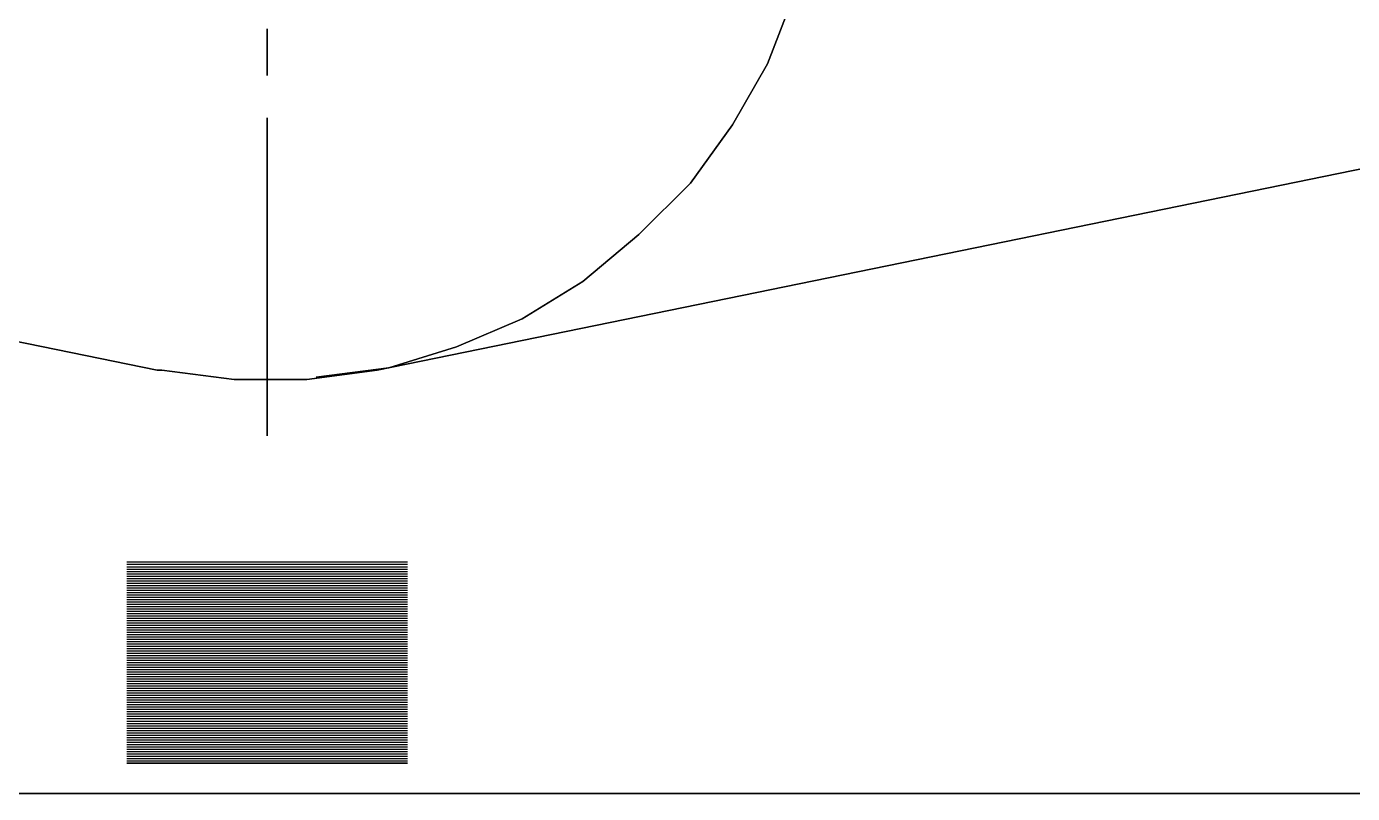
# Model space of a CAD drawing. Extents: x 1 to 210, y 1 to 298.
# Drawn here: x 107.88 to 155.87, y 196.6 to 224.37 of the extents above; entities that cross this region are included whole.
import ezdxf

# ---------------------------------------------------------------- set-up
doc = ezdxf.new("R2010")
doc.units = 0

msp = doc.modelspace()

# ---------------------------------------------------------------- linework, layer by layer
at = {"layer": 'P00016'}
msp.add_lwpolyline([(168.571332, 221.741994), (120.565326, 211.920662), (168.571332, 221.741994)], dxfattribs=at)
at = {"layer": 'P00017'}
msp.add_lwpolyline([(112.60666, 211.920662), (64.600665, 221.741994), (112.60666, 211.920662)], dxfattribs=at)
at = {"layer": 'P00055'}
msp.add_lwpolyline([(120.565326, 211.920662), (118.025332, 211.581993), (120.565326, 211.920662)], dxfattribs=at)
at = {"layer": 'P00056'}
msp.add_lwpolyline([(118.025332, 211.581993), (115.400665, 211.581993), (118.025332, 211.581993)], dxfattribs=at)
at = {"layer": 'P00057'}
msp.add_lwpolyline([(115.400665, 211.581993), (112.775997, 211.920662), (115.400665, 211.581993)], dxfattribs=at)
at = {"layer": 'P00058'}
msp.add_lwpolyline([(112.775997, 211.920662), (112.60666, 211.920662), (112.775997, 211.920662)], dxfattribs=at)
at = {"layer": 'P00089'}
msp.add_lwpolyline([(116.585993, 224.281993), (116.585993, 222.588658), (116.585993, 224.281993)], dxfattribs=at)
at = {"layer": 'P00090'}
msp.add_lwpolyline([(116.585993, 221.064661), (116.585993, 209.549995), (116.585993, 221.064661)], dxfattribs=at)
at = {"layer": 'P00124'}
msp.add_lwpolyline([(118.363996, 211.666661), (120.988664, 212.005325), (118.363996, 211.666661)], dxfattribs=at)
at = {"layer": 'P00125'}
msp.add_lwpolyline([(120.988664, 212.005325), (123.443994, 212.767326), (120.988664, 212.005325)], dxfattribs=at)
at = {"layer": 'P00126'}
msp.add_lwpolyline([(123.443994, 212.767326), (125.814661, 213.783328), (123.443994, 212.767326)], dxfattribs=at)
at = {"layer": 'P00127'}
msp.add_lwpolyline([(125.814661, 213.783328), (128.016002, 215.137993), (125.814661, 213.783328)], dxfattribs=at)
at = {"layer": 'P00128'}
msp.add_lwpolyline([(128.016002, 215.137993), (130.047994, 216.831328), (128.016002, 215.137993)], dxfattribs=at)
at = {"layer": 'P00129'}
msp.add_lwpolyline([(130.047994, 216.831328), (131.910661, 218.693994), (130.047994, 216.831328)], dxfattribs=at)
at = {"layer": 'P00130'}
msp.add_lwpolyline([(131.910661, 218.693994), (133.434663, 220.810661), (131.910661, 218.693994)], dxfattribs=at)
at = {"layer": 'P00131'}
msp.add_lwpolyline([(133.434663, 220.810661), (134.704665, 223.011996), (133.434663, 220.810661)], dxfattribs=at)
at = {"layer": 'P00132'}
msp.add_lwpolyline([(134.704665, 223.011996), (135.635993, 225.467326), (134.704665, 223.011996)], dxfattribs=at)
at = {"layer": 'P01020'}
msp.add_lwpolyline([(111.505995, 204.977992), (121.666002, 204.977992)], dxfattribs=at)
at = {"layer": 'P01021'}
msp.add_lwpolyline([(111.505995, 204.893329), (121.666002, 204.893329)], dxfattribs=at)
at = {"layer": 'P01022'}
msp.add_lwpolyline([(111.505995, 204.808666), (121.666002, 204.808666)], dxfattribs=at)
at = {"layer": 'P01023'}
msp.add_lwpolyline([(111.505995, 204.723992), (121.666002, 204.723992)], dxfattribs=at)
at = {"layer": 'P01024'}
msp.add_lwpolyline([(111.505995, 204.639329), (121.666002, 204.639329)], dxfattribs=at)
at = {"layer": 'P01025'}
msp.add_lwpolyline([(111.505995, 204.554665), (121.666002, 204.554665)], dxfattribs=at)
at = {"layer": 'P01026'}
msp.add_lwpolyline([(111.505995, 204.469991), (121.666002, 204.469991)], dxfattribs=at)
at = {"layer": 'P01027'}
msp.add_lwpolyline([(111.505995, 204.385328), (121.666002, 204.385328)], dxfattribs=at)
at = {"layer": 'P01028'}
msp.add_lwpolyline([(111.505995, 204.300665), (121.666002, 204.300665)], dxfattribs=at)
at = {"layer": 'P01029'}
msp.add_lwpolyline([(111.505995, 204.215991), (121.666002, 204.215991)], dxfattribs=at)
at = {"layer": 'P01030'}
msp.add_lwpolyline([(111.505995, 204.131328), (121.666002, 204.131328)], dxfattribs=at)
at = {"layer": 'P01031'}
msp.add_lwpolyline([(111.505995, 204.046665), (121.666002, 204.046665)], dxfattribs=at)
at = {"layer": 'P01032'}
msp.add_lwpolyline([(111.505995, 203.961991), (121.666002, 203.961991)], dxfattribs=at)
at = {"layer": 'P01033'}
msp.add_lwpolyline([(111.505995, 203.877327), (121.666002, 203.877327)], dxfattribs=at)
at = {"layer": 'P01034'}
msp.add_lwpolyline([(111.505995, 203.792664), (121.666002, 203.792664)], dxfattribs=at)
at = {"layer": 'P01035'}
msp.add_lwpolyline([(111.505995, 203.70799), (121.666002, 203.70799)], dxfattribs=at)
at = {"layer": 'P01036'}
msp.add_lwpolyline([(111.505995, 203.623327), (121.666002, 203.623327)], dxfattribs=at)
at = {"layer": 'P01037'}
msp.add_lwpolyline([(111.505995, 203.538664), (121.666002, 203.538664)], dxfattribs=at)
at = {"layer": 'P01038'}
msp.add_lwpolyline([(111.505995, 203.45399), (121.666002, 203.45399)], dxfattribs=at)
at = {"layer": 'P01039'}
msp.add_lwpolyline([(111.505995, 203.369326), (121.666002, 203.369326)], dxfattribs=at)
at = {"layer": 'P01040'}
msp.add_lwpolyline([(111.505995, 203.284663), (121.666002, 203.284663)], dxfattribs=at)
at = {"layer": 'P01041'}
msp.add_lwpolyline([(111.505995, 203.199989), (121.666002, 203.199989)], dxfattribs=at)
at = {"layer": 'P01042'}
msp.add_lwpolyline([(111.505995, 203.115326), (121.666002, 203.115326)], dxfattribs=at)
at = {"layer": 'P01043'}
msp.add_lwpolyline([(111.505995, 203.030663), (121.666002, 203.030663)], dxfattribs=at)
at = {"layer": 'P01044'}
msp.add_lwpolyline([(111.505995, 202.946), (121.666002, 202.946)], dxfattribs=at)
at = {"layer": 'P01045'}
msp.add_lwpolyline([(111.505995, 202.861326), (121.666002, 202.861326)], dxfattribs=at)
at = {"layer": 'P01046'}
msp.add_lwpolyline([(111.505995, 202.776662), (121.666002, 202.776662)], dxfattribs=at)
at = {"layer": 'P01047'}
msp.add_lwpolyline([(111.505995, 202.691999), (121.666002, 202.691999)], dxfattribs=at)
at = {"layer": 'P01048'}
msp.add_lwpolyline([(111.505995, 202.607325), (121.666002, 202.607325)], dxfattribs=at)
at = {"layer": 'P01049'}
msp.add_lwpolyline([(111.505995, 202.522662), (121.666002, 202.522662)], dxfattribs=at)
at = {"layer": 'P01050'}
msp.add_lwpolyline([(111.505995, 202.437999), (121.666002, 202.437999)], dxfattribs=at)
at = {"layer": 'P01051'}
msp.add_lwpolyline([(111.505995, 202.353325), (121.666002, 202.353325)], dxfattribs=at)
at = {"layer": 'P01052'}
msp.add_lwpolyline([(111.505995, 202.268661), (121.666002, 202.268661)], dxfattribs=at)
at = {"layer": 'P01053'}
msp.add_lwpolyline([(111.505995, 202.183998), (121.666002, 202.183998)], dxfattribs=at)
at = {"layer": 'P01054'}
msp.add_lwpolyline([(111.505995, 202.099324), (121.666002, 202.099324)], dxfattribs=at)
at = {"layer": 'P01055'}
msp.add_lwpolyline([(111.505995, 202.014661), (121.666002, 202.014661)], dxfattribs=at)
at = {"layer": 'P01056'}
msp.add_lwpolyline([(111.505995, 201.929998), (121.666002, 201.929998)], dxfattribs=at)
at = {"layer": 'P01057'}
msp.add_lwpolyline([(111.505995, 201.845324), (121.666002, 201.845324)], dxfattribs=at)
at = {"layer": 'P01058'}
msp.add_lwpolyline([(111.505995, 201.760661), (121.666002, 201.760661)], dxfattribs=at)
at = {"layer": 'P01059'}
msp.add_lwpolyline([(111.505995, 201.675997), (121.666002, 201.675997)], dxfattribs=at)
at = {"layer": 'P01060'}
msp.add_lwpolyline([(111.505995, 201.591323), (121.666002, 201.591323)], dxfattribs=at)
at = {"layer": 'P01061'}
msp.add_lwpolyline([(111.505995, 201.50666), (121.666002, 201.50666)], dxfattribs=at)
at = {"layer": 'P01062'}
msp.add_lwpolyline([(111.505995, 201.421997), (121.666002, 201.421997)], dxfattribs=at)
at = {"layer": 'P01063'}
msp.add_lwpolyline([(111.505995, 201.337323), (121.666002, 201.337323)], dxfattribs=at)
at = {"layer": 'P01064'}
msp.add_lwpolyline([(111.505995, 201.25266), (121.666002, 201.25266)], dxfattribs=at)
at = {"layer": 'P01065'}
msp.add_lwpolyline([(111.505995, 201.167997), (121.666002, 201.167997)], dxfattribs=at)
at = {"layer": 'P01066'}
msp.add_lwpolyline([(111.505995, 201.083323), (121.666002, 201.083323)], dxfattribs=at)
at = {"layer": 'P01067'}
msp.add_lwpolyline([(111.505995, 200.998659), (121.666002, 200.998659)], dxfattribs=at)
at = {"layer": 'P01068'}
msp.add_lwpolyline([(111.505995, 200.913996), (121.666002, 200.913996)], dxfattribs=at)
at = {"layer": 'P01069'}
msp.add_lwpolyline([(111.505995, 200.829333), (121.666002, 200.829333)], dxfattribs=at)
at = {"layer": 'P01070'}
msp.add_lwpolyline([(111.505995, 200.744659), (121.666002, 200.744659)], dxfattribs=at)
at = {"layer": 'P01071'}
msp.add_lwpolyline([(111.505995, 200.659996), (121.666002, 200.659996)], dxfattribs=at)
at = {"layer": 'P01072'}
msp.add_lwpolyline([(111.505995, 200.575332), (121.666002, 200.575332)], dxfattribs=at)
at = {"layer": 'P01073'}
msp.add_lwpolyline([(111.505995, 200.490658), (121.666002, 200.490658)], dxfattribs=at)
at = {"layer": 'P01074'}
msp.add_lwpolyline([(111.505995, 200.405995), (121.666002, 200.405995)], dxfattribs=at)
at = {"layer": 'P01075'}
msp.add_lwpolyline([(111.505995, 200.321332), (121.666002, 200.321332)], dxfattribs=at)
at = {"layer": 'P01076'}
msp.add_lwpolyline([(111.505995, 200.236658), (121.666002, 200.236658)], dxfattribs=at)
at = {"layer": 'P01077'}
msp.add_lwpolyline([(111.505995, 200.151995), (121.666002, 200.151995)], dxfattribs=at)
at = {"layer": 'P01078'}
msp.add_lwpolyline([(111.505995, 200.067332), (121.666002, 200.067332)], dxfattribs=at)
at = {"layer": 'P01079'}
msp.add_lwpolyline([(111.505995, 199.982658), (121.666002, 199.982658)], dxfattribs=at)
at = {"layer": 'P01080'}
msp.add_lwpolyline([(111.505995, 199.897994), (121.666002, 199.897994)], dxfattribs=at)
at = {"layer": 'P01081'}
msp.add_lwpolyline([(111.505995, 199.813331), (121.666002, 199.813331)], dxfattribs=at)
at = {"layer": 'P01082'}
msp.add_lwpolyline([(111.505995, 199.728657), (121.666002, 199.728657)], dxfattribs=at)
at = {"layer": 'P01083'}
msp.add_lwpolyline([(111.505995, 199.643994), (121.666002, 199.643994)], dxfattribs=at)
at = {"layer": 'P01084'}
msp.add_lwpolyline([(111.505995, 199.559331), (121.666002, 199.559331)], dxfattribs=at)
at = {"layer": 'P01085'}
msp.add_lwpolyline([(111.505995, 199.474657), (121.666002, 199.474657)], dxfattribs=at)
at = {"layer": 'P01086'}
msp.add_lwpolyline([(111.505995, 199.389994), (121.666002, 199.389994)], dxfattribs=at)
at = {"layer": 'P01087'}
msp.add_lwpolyline([(111.505995, 199.30533), (121.666002, 199.30533)], dxfattribs=at)
at = {"layer": 'P01088'}
msp.add_lwpolyline([(111.505995, 199.220656), (121.666002, 199.220656)], dxfattribs=at)
at = {"layer": 'P01089'}
msp.add_lwpolyline([(111.505995, 199.135993), (121.666002, 199.135993)], dxfattribs=at)
at = {"layer": 'P01090'}
msp.add_lwpolyline([(111.505995, 199.05133), (121.666002, 199.05133)], dxfattribs=at)
at = {"layer": 'P01091'}
msp.add_lwpolyline([(111.505995, 198.966656), (121.666002, 198.966656)], dxfattribs=at)
at = {"layer": 'P01092'}
msp.add_lwpolyline([(111.505995, 198.881993), (121.666002, 198.881993)], dxfattribs=at)
at = {"layer": 'P01093'}
msp.add_lwpolyline([(111.505995, 198.797329), (121.666002, 198.797329)], dxfattribs=at)
at = {"layer": 'P01094'}
msp.add_lwpolyline([(111.505995, 198.712666), (121.666002, 198.712666)], dxfattribs=at)
at = {"layer": 'P01095'}
msp.add_lwpolyline([(111.505995, 198.627992), (121.666002, 198.627992)], dxfattribs=at)
at = {"layer": 'P01096'}
msp.add_lwpolyline([(111.505995, 198.543329), (121.666002, 198.543329)], dxfattribs=at)
at = {"layer": 'P01097'}
msp.add_lwpolyline([(111.505995, 198.458666), (121.666002, 198.458666)], dxfattribs=at)
at = {"layer": 'P01098'}
msp.add_lwpolyline([(111.505995, 198.373992), (121.666002, 198.373992)], dxfattribs=at)
at = {"layer": 'P01099'}
msp.add_lwpolyline([(111.505995, 198.289329), (121.666002, 198.289329)], dxfattribs=at)
at = {"layer": 'P01100'}
msp.add_lwpolyline([(111.505995, 198.204665), (121.666002, 198.204665)], dxfattribs=at)
at = {"layer": 'P01101'}
msp.add_lwpolyline([(111.505995, 198.119991), (121.666002, 198.119991)], dxfattribs=at)
at = {"layer": 'P01102'}
msp.add_lwpolyline([(111.505995, 198.035328), (121.666002, 198.035328)], dxfattribs=at)
at = {"layer": 'P01103'}
msp.add_lwpolyline([(111.505995, 197.950665), (121.666002, 197.950665)], dxfattribs=at)
at = {"layer": 'P01104'}
msp.add_lwpolyline([(111.505995, 197.865991), (121.666002, 197.865991)], dxfattribs=at)
at = {"layer": 'P01105'}
msp.add_lwpolyline([(111.505995, 197.781328), (121.666002, 197.781328)], dxfattribs=at)
at = {"layer": 'P01106'}
msp.add_lwpolyline([(111.505995, 197.696665), (121.666002, 197.696665), (111.505995, 197.696665)], dxfattribs=at)
at = {"layer": 'P01201'}
msp.add_lwpolyline([(46.566667, 196.596), (186.60532, 196.596), (46.566667, 196.596)], dxfattribs=at)
at = {"layer": 'P02719'}
msp.add_lwpolyline([(118.363996, 211.666661), (120.988664, 212.005325), (118.363996, 211.666661)], dxfattribs=at)
at = {"layer": 'P02720'}
msp.add_lwpolyline([(120.988664, 212.005325), (123.443994, 212.767326), (120.988664, 212.005325)], dxfattribs=at)
at = {"layer": 'P02721'}
msp.add_lwpolyline([(123.443994, 212.767326), (125.814661, 213.783328), (123.443994, 212.767326)], dxfattribs=at)
at = {"layer": 'P02722'}
msp.add_lwpolyline([(125.814661, 213.783328), (128.016002, 215.137993), (125.814661, 213.783328)], dxfattribs=at)
at = {"layer": 'P02723'}
msp.add_lwpolyline([(128.016002, 215.137993), (130.047994, 216.831328), (128.016002, 215.137993)], dxfattribs=at)
at = {"layer": 'P02724'}
msp.add_lwpolyline([(130.047994, 216.831328), (131.910661, 218.693994), (130.047994, 216.831328)], dxfattribs=at)
at = {"layer": 'P02725'}
msp.add_lwpolyline([(131.910661, 218.693994), (133.434663, 220.810661), (131.910661, 218.693994)], dxfattribs=at)
at = {"layer": 'P02726'}
msp.add_lwpolyline([(133.434663, 220.810661), (134.704665, 223.011996), (133.434663, 220.810661)], dxfattribs=at)
at = {"layer": 'P02727'}
msp.add_lwpolyline([(134.704665, 223.011996), (135.635993, 225.467326), (134.704665, 223.011996)], dxfattribs=at)

doc.saveas('drawing.dxf')
